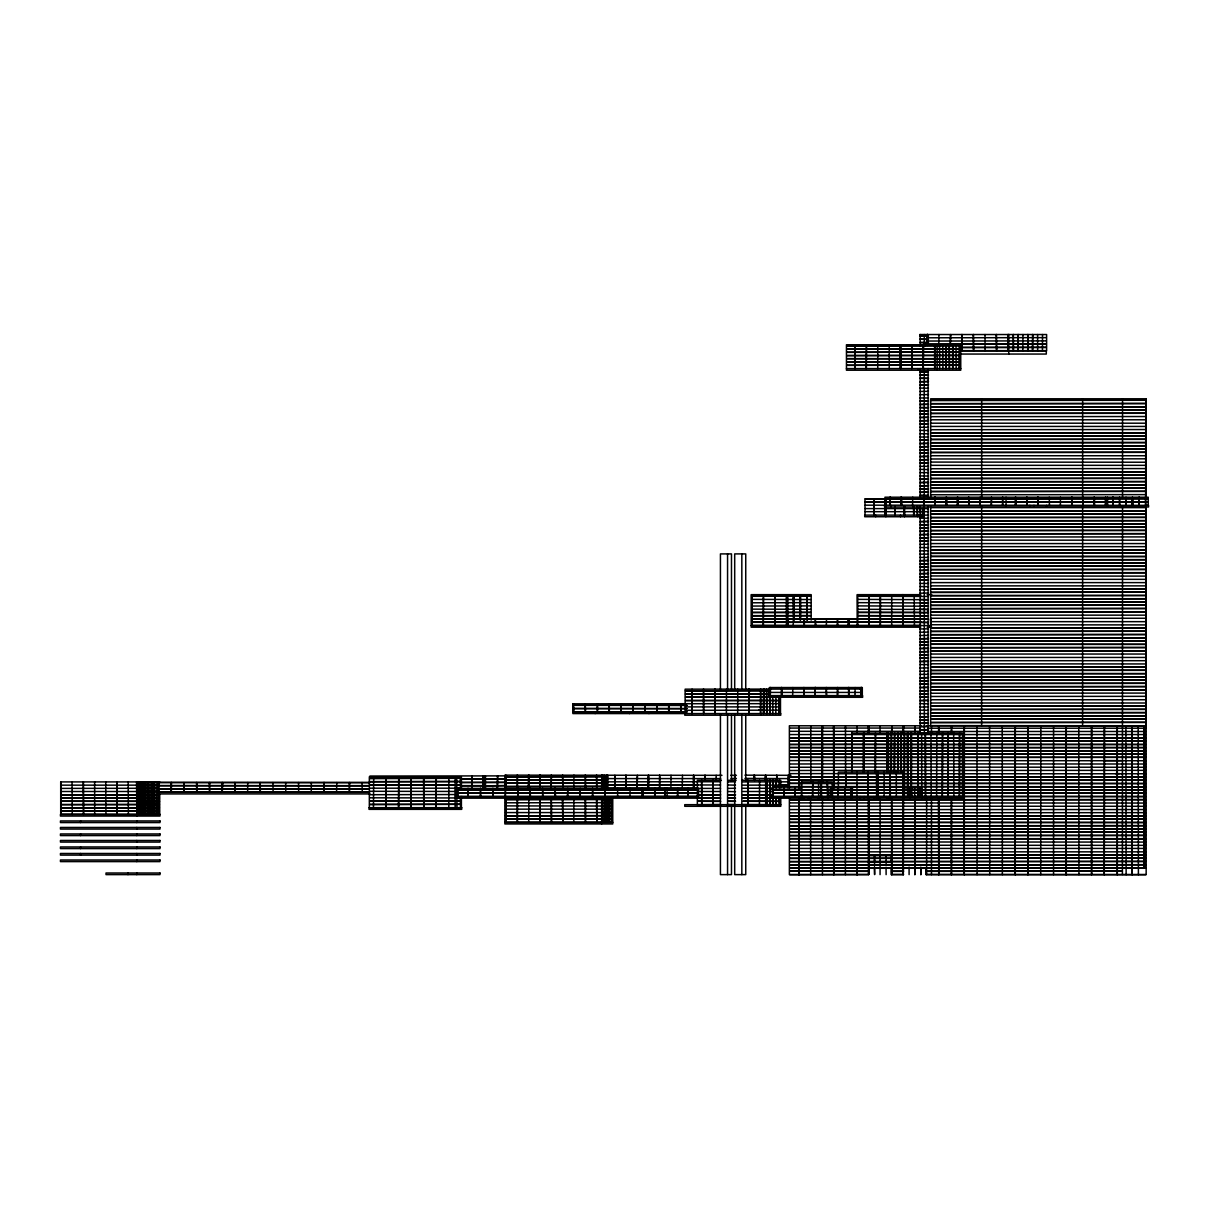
<?xml version="1.0" encoding="UTF-8"?>
<svg xmlns="http://www.w3.org/2000/svg" width="1209" height="1209" viewBox="0 0 1209 1209"><rect width="100%" height="100%" fill="white"/><g stroke="black" fill="none" stroke-linecap="round" stroke-linejoin="round"><path stroke-width="1.5" d="M60.888 781.906L60.828 814.443L60.979 781.739M72.072 781.906L72.238 814.428M83.27 781.906L83.602 814.428M105.727 781.906L105.954 814.443M128.184 781.906L128.381 814.443M136.768 816.06L136.813 781.906M138.657 814.428L138.34 781.906M140.063 814.428L140.063 781.906M143.312 814.428L143.418 781.906M145.02 814.443L145.276 781.906L144.974 814.428M146.863 814.428L146.833 781.906M148.571 814.428L148.284 781.906L148.586 814.443M149.992 781.906L150.218 814.428M151.881 814.443L151.896 781.906M153.241 781.906L153.483 814.443L153.483 781.906M154.888 781.906L155.084 814.443M156.656 814.443L156.853 781.906M158.485 814.443L158.545 782.389L369.319 782.555M171.361 792.318L171.436 782.555M196.689 792.318L196.553 782.54M209.353 782.555L209.61 792.318M222.305 792.318L222.592 782.54L222.033 792.318M234.727 782.555L234.999 792.318L234.924 782.555M247.649 792.318L247.709 782.555M272.932 782.555L273.113 792.318M285.792 792.318L285.656 782.555M298.532 782.555L298.668 792.318M311.348 782.555L311.227 792.318M336.555 792.318L336.797 782.555M349.461 792.318L349.597 782.555M361.99 782.555L362.292 792.303M373.46 807.718L373.687 776.813M385.913 807.718L386.139 776.813L386.23 807.718M398.683 807.718L398.743 776.813L398.456 807.718M423.815 776.813L423.815 807.718M423.754 807.718L423.558 776.813M436.026 807.718L436.328 776.813M436.162 807.718L436.222 776.813M448.796 807.718L448.871 776.813M456.7 776.813L456.957 807.718M460.266 796.535L460.508 807.718M460.448 788.631L460.327 776.813M468.049 788.404L467.883 796.55L467.989 788.404M480.441 796.535L480.381 788.404M482.754 788.691L483.071 776.042L482.814 788.691M485.172 788.691L485.338 775.876M497.519 776.042L497.383 788.691L497.685 776.042M505.241 796.535L505.528 788.404M506.057 788.359L505.861 775.15L505.891 788.359M506.193 797.789L506.193 822.332M517.497 822.332L517.512 797.789M517.497 775.15L517.512 788.359M517.709 796.535L517.996 788.404L517.89 796.55M528.711 822.332L528.817 797.789M528.711 788.359L528.771 775.15M530.403 796.535L530.147 788.404M540.045 822.332L540.045 797.789M540.045 775.15L540.045 788.359M551.364 797.789L551.47 822.332L551.244 797.789M551.47 775.15L551.198 788.359L551.304 775.15M573.822 822.332L573.852 797.789M573.822 788.359L573.958 775.15M585.473 797.789L585.473 822.332L585.277 797.789M585.473 775.15L585.473 788.359L585.232 775.15M596.505 797.789L596.793 822.332L596.732 797.789M596.475 775.15L596.732 788.359L596.672 775.15M602.46 797.789L602.762 822.332L602.717 797.789M602.656 788.359L602.717 775.15L602.792 788.359M604.802 797.789L605.044 822.332L604.742 797.789M604.878 788.359L604.742 775.15L605.059 788.359M607.039 822.332L607.024 797.789M607.024 788.359L607.326 775.15M607.205 775.15L607.205 788.359L607.024 775.15M609.593 797.804L609.366 822.332L609.291 797.804M611.573 797.789L611.648 822.332L611.709 797.789M614.852 789.522L614.852 775.317L614.656 789.522M621.29 703.819L620.988 711.95L620.973 703.819M625.794 789.522L625.824 775.332M626.096 789.522L626.096 775.332M637.098 789.522L637.4 775.317L637.067 789.522M642.266 788.404L642.568 796.55L642.599 788.404M648.477 789.522L648.674 775.317M667.111 796.55L667.111 788.404M670.904 789.522L671.025 775.317M680.637 703.819L680.863 711.95L680.833 703.819M692.016 713.582L692.062 689.175L692.137 713.582M693.754 789.522L693.77 775.317M701.734 804.68L701.734 780.273M703.668 689.175L703.623 713.582L703.366 689.175M704.726 780.651L705.028 775.317L704.711 780.651M713.174 804.68L713.053 780.273L713.31 804.68M714.851 689.175L715.108 713.582L714.912 689.175M716.045 780.651L716.181 775.332M726.397 713.582L726.458 689.175M734.8 775.332L734.891 780.651L734.558 775.317M737.762 689.175L737.656 713.582M749.051 689.175L749.051 713.582L749.353 689.175M751.696 594.662L751.968 625.582L751.983 594.662M751.922 625.567L751.922 594.662M754.612 780.651L754.068 775.165M759.433 804.68L759.6 780.273M760.778 689.175L760.567 713.582L760.491 689.175M763.408 625.582L763.453 594.662L763.211 625.582M763.801 689.175L763.604 713.582L763.861 689.175M765.66 780.651L765.493 775.317L765.765 780.651M766.672 713.582L766.597 689.175L766.854 713.567M766.929 804.68L766.808 780.273M769.665 697.472L769.952 713.582L769.982 697.472M769.861 780.273L769.861 804.68L770.027 780.273M770.541 687.543L770.239 695.674M772.717 696.686L772.853 713.567M773.065 804.68L772.944 780.273L772.959 804.68L773.05 786.621L962.137 786.621L772.778 786.787L773.231 804.68M775.045 625.582L774.818 594.662L774.969 625.582M775.8 713.567L775.906 696.686M776.163 787.784L776.344 780.273M776.359 797.169L776.118 804.68L776.238 797.169M776.964 775.317L776.964 780.651L776.646 775.332M779.095 696.686L778.868 713.582L778.944 696.686M779.14 797.169L779.457 804.68L779.17 797.169M779.261 787.784L779.442 780.273L779.397 787.784M781.679 695.674L781.77 687.558M786.288 594.662L786.47 625.582M787.815 787.739L788.072 775.332M792.636 695.674L792.817 687.543M793.24 625.582L793.421 619.068M793.512 620.126L793.572 594.662M793.829 620.126L793.829 594.662L793.709 620.126L793.059 594.662M795.205 796.535L795.205 786.772M798.968 797.381L799.013 874.621L799.3 797.381M798.968 787.951L798.968 725.778M799.3 787.951L799.164 725.778M801.552 781.906L801.582 796.535M804.136 695.674L803.864 687.543L803.864 695.674M807.007 620.126L807.31 594.662M810.68 874.621L810.544 797.381M810.74 725.778L810.876 782.299M812.826 781.906L812.569 796.55L812.72 781.906M822.316 782.299L822.316 725.778L822.12 782.299M834.014 874.621L833.696 797.381M833.696 787.951L833.545 725.778M834.029 797.381L833.696 874.621M833.832 787.951L833.893 725.778M837.565 695.674L837.686 687.543M837.489 625.582L837.429 619.068M838.094 798.167L838.275 786.621M845.408 874.621L845.272 797.381M845.469 725.778L845.605 772.883M845.983 787.135L845.726 772.143L845.741 787.135M848.884 687.543L848.899 695.689M848.416 625.567L848.401 619.068L848.733 625.582M851.468 796.535L851.71 786.772L851.438 798.167M851.635 786.772L851.514 796.535L851.604 786.621M854.733 368.579L854.778 345.804M857.181 874.621L857.181 797.381M857.015 772.143L856.954 796.535M857.181 733.319L857.045 725.778M857.649 594.662L857.831 625.567M861.367 695.674L861.367 687.543M863.815 733.092L863.815 772.279L863.755 733.092M866.143 368.579L866.445 345.804L866.385 368.579M868.621 797.381L868.682 874.621L868.757 797.381M868.621 733.319L868.455 725.778L868.425 733.319M869.12 625.582L868.954 594.662L868.848 625.582M874.001 515.11L874.228 498.833L874.183 515.11M874.349 867.095L874.621 874.621L874.666 867.095M874.349 855.791L874.545 863.317L874.666 855.791M875.165 772.279L875.497 733.092M875.497 772.279L875.467 733.092M877.734 368.579L877.794 345.804M880.439 594.662L880.439 625.582M884.081 796.535L884.187 772.143M885.502 515.11L885.502 498.833M886.121 874.621L886.061 867.185M886.121 863.468L886.061 856.032M887.089 733.092L887.089 772.279L886.862 733.092M889.204 345.804L889.25 368.579M890.172 796.535L890.187 772.143M891.124 772.279L891.653 733.092M891.381 772.279L891.124 733.092M891.622 874.621L891.577 797.381M891.577 733.319L891.879 725.778L891.774 733.319M894.343 772.279L894.645 733.092M894.751 515.11L894.811 506.072M896.353 796.535L896.322 772.143M897.698 772.279L897.97 733.092M902.745 796.535L902.881 772.143M903.047 625.567L902.881 594.662L902.866 625.567M903.471 867.896L903.153 874.621L903.153 797.381M903.153 733.319L903.153 725.778M903.289 797.381L903.289 874.621L903.486 797.381M904.528 733.092L904.468 796.535M904.408 506.072L904.528 516.742M907.385 733.092L907.627 796.535L907.823 733.092M909.092 874.621L909.077 867.095M910.785 733.092L911.027 796.535L910.906 733.092M910.921 786.787L911.631 796.535L832.427 796.383M911.858 345.804L911.798 368.579L912.085 345.804M913.551 506.072L913.838 515.11M914.2 594.662L914.442 625.582M914.76 874.621L914.865 797.381M914.729 733.319L914.986 725.778L914.926 733.319M914.926 874.621L915.062 797.381M917.797 733.092L917.858 787.21L917.933 733.092M923.449 345.804L923.192 368.579L923.495 345.804M923.691 505.347L923.782 497.216L924.039 505.347M925.172 342.661L925.172 345.925M925.55 796.535L925.489 733.092M927.59 334.53L927.303 345.381L927.439 334.379M930.975 733.092L931.217 796.535M934.814 368.579L934.905 345.804M936.824 733.092L936.582 796.535M938.668 797.381L938.743 874.621L938.547 797.381M938.547 733.319L938.819 725.778L938.864 733.319M938.773 345.381L938.94 334.53M938.864 874.621L938.864 797.381M942.491 733.092L942.31 796.535L942.567 733.092M942.914 368.579L942.793 345.804M946.027 368.579L946.284 345.804L946.148 368.579M948.204 796.535L948.158 733.092L947.977 796.535M949.579 368.579L949.277 345.804L949.261 368.579M950.274 345.381L950.591 334.53L950.289 345.381M951.604 874.621L951.619 797.381M951.619 733.319L951.589 725.778L951.287 733.319M952.798 368.579L952.858 345.804M953.659 733.092L953.886 796.535M959.221 368.579L959.447 345.804L959.402 368.579M959.266 796.535L959.538 733.092L959.568 796.535M961.79 350.806L962.062 334.53L962.016 350.806M977.099 874.621L976.978 725.778M980.272 505.347L980.136 497.201L979.94 505.347M996.246 334.53L996.579 350.806L996.443 334.53M1002.367 874.621L1002.261 725.778M1007.822 350.806L1007.777 334.53L1007.943 350.806M1015.016 725.778L1015.288 874.621M1015.212 725.778L1015.243 874.621L1015.333 725.778M1015.711 497.216L1015.605 505.347L1015.409 497.216M1017.963 334.53L1018.023 350.806L1018.28 334.53M1027.982 350.806L1027.982 334.53L1027.695 350.806M1032.562 334.53L1032.546 350.806L1032.803 334.53M1037.654 350.806L1037.594 334.53M1037.972 497.216L1038.214 505.347L1037.896 497.201M1040.828 725.778L1040.707 874.621M1042.46 350.806L1042.521 334.53M1053.553 874.621L1053.568 725.778M1060.399 505.347L1060.414 497.216M1066.036 874.621L1065.99 725.778L1066.323 874.621M1071.975 505.347L1071.975 497.216M1078.745 725.778L1078.942 874.621M1082.886 505.347L1082.901 497.216M1112.733 505.347L1112.869 497.216M1117.282 874.621L1117.282 725.778L1117.297 874.621M1122.541 505.906L1122.405 874.47M1126.138 874.621L1125.881 725.778M1126.138 505.347L1126.017 497.201L1125.881 505.347M1138.394 874.621L1138.198 725.778M1144.394 868.032L1144.47 725.778L1144.5 868.032M1145.815 725.778L1145.815 505.906M158.711 782.555L158.319 814.428M184.131 792.318L183.889 782.555L183.904 792.318M260.177 792.318L260.222 782.54L260.388 792.318M323.816 792.318L323.831 782.555M567.58 796.55L567.792 788.404L567.52 796.535M605.089 788.404L605.225 796.535M633.184 703.819L633.184 711.95M645.107 711.95L645.138 703.819M654.719 796.55L654.734 788.404M656.729 711.95L656.925 703.819M668.653 711.95L668.668 703.819M867.956 772.143L867.956 796.55L867.714 772.143M890.292 497.201L890.262 505.347L890.081 497.216M912.765 497.216L912.553 505.347M921.228 786.772L920.895 796.535L921.182 786.621M923.389 515.125L923.117 508.596L923.056 515.11M934.95 505.347L934.98 497.216M1002.442 505.347L1002.563 497.216M1026.97 497.216L1026.773 505.347L1026.743 497.216M1094.477 505.362L1094.447 497.216M1105.389 505.347L1105.51 497.216M585.232 711.95L585.262 703.804L585.549 711.95M609.049 711.95L609.381 703.819M630.146 788.404L629.934 796.535M677.735 796.535L677.72 788.404M772.914 796.535L772.883 786.787M838.23 796.535L838.396 786.787M855.126 687.543L854.99 695.674M918.039 786.787L918.054 796.55M924.93 345.925L925.112 342.676L925.097 345.925M1132.349 505.362L1132.38 497.216L1132.682 505.347M1139.226 497.216L1138.908 505.347L1139.105 497.216M542.629 796.535L542.599 788.404M686.924 711.784L573.459 711.95L573.308 703.804L573.625 711.95M617.618 796.55L617.648 788.404M654.976 796.55L654.855 788.404M861.11 695.674L861.11 687.543M911.571 733.092L911.435 796.55L911.284 786.621M914.729 796.535L914.593 786.772M917.374 506.072L917.54 515.11M920.472 508.596L920.427 515.125L920.336 508.596M991.214 505.347L991.516 497.216M1049.457 505.347L1049.231 497.216M1119.61 505.347L1119.61 497.216M1145.437 497.216L1145.633 505.347L1145.769 398.789M196.855 792.303L196.84 782.555M480.623 796.535L480.577 788.404M592.501 788.404L592.455 796.535M605.135 796.535L605.195 788.404M844.834 796.55L844.804 786.772L845.091 796.535M848.824 687.543L848.914 697.306M1112.975 505.347L1113.036 497.201M555.384 788.404L555.082 796.55L555.052 788.404M580.048 796.535L580.244 788.404L580.305 796.535M597.458 703.819L597.458 711.95M609.245 703.819L609.351 711.95M677.448 796.55L677.524 788.404M837.429 695.689L837.505 687.543M946.526 497.216L946.526 505.347M991.456 505.347L991.456 497.201M1002.76 505.347L1002.745 497.201M1119.534 505.347L1119.474 497.216M826.367 625.582L826.503 619.068M493.076 788.404L493.045 796.55L492.758 788.404M923.404 508.596L923.253 514.943M804.197 625.582L804.197 619.068M985.018 334.53L985.063 350.806M852.043 733.092L851.725 772.279L851.846 733.092L852.043 772.279L851.861 733.092L962.47 733.092L962.47 796.535M158.439 792.152L158.379 782.555L369.939 782.555M145.201 814.443L145.201 781.906M1028.013 874.621L1028.088 725.778L1027.862 874.621M1132.213 874.621L1131.972 725.778L1132.153 874.621M939.68 368.579L939.559 345.804M964.026 725.778L964.283 874.621L964.359 725.778M1091.485 725.778L1091.561 874.621M141.665 814.443L141.649 781.906M891.713 594.662L891.683 625.582M868.878 625.582L868.954 594.662M644.835 711.95L644.896 703.819M981.617 725.778L981.663 505.906M1082.584 725.778L1082.629 505.906M485.368 776.042L485.489 788.691M747.736 780.273L747.736 804.68M973.457 334.53L973.562 350.806L973.275 334.53M923.767 497.216L923.963 505.347L923.903 497.216M751.832 622.318L788.298 622.318M907.747 796.535L907.687 733.092L907.793 796.535M822.452 874.621L822.452 797.381M920.91 874.621L920.79 867.095L920.79 874.621M926.608 874.621L926.638 797.381M803.925 687.543L804.061 695.674M956.047 345.804L956.153 368.579M934.633 368.579L934.617 345.804M800.252 594.662L800.267 620.126M900.705 733.092L901.249 772.279L900.932 733.092M602.49 775.15L602.49 788.359L602.762 775.15L601.765 775.15L601.644 788.359M754.356 775.332L754.476 780.651L754.552 775.332M94.634 781.906L94.695 814.443M136.813 814.443L136.572 781.906M880.061 874.621L880.137 797.381M1104.285 874.621L1104.421 725.778L1104.24 874.621M923.328 368.579L923.223 345.804M952.616 368.579L952.692 345.804M902.519 594.662L903.183 594.662M1066.293 725.778L1066.187 874.621M877.734 772.143L877.976 796.55L877.915 772.143M83.406 781.906L83.466 814.443M801.627 796.535L801.431 781.906L832.276 781.906L832.276 796.535M989.718 874.621L989.566 725.778M1022.95 334.53L1022.814 350.806M1094.145 505.347L1094.16 497.216M749.248 713.582L749.112 689.175M888.434 733.092L888.464 772.279M917.843 786.787L917.979 796.535M821.274 796.535L821.228 781.906M867.79 772.143L868.032 796.535M471.737 776.042L471.737 788.691M880.243 625.582L880.318 594.662M760.627 710.151L758.678 710.151M904.302 733.092L904.241 796.535M539.909 775.15L539.864 788.359M485.051 785.638L461.279 785.638M505.422 796.535L505.392 788.404M860.158 689.175L861.564 689.175M852.013 744.487L1145.845 744.487L962.394 744.321M1120.924 760.582L1105.026 760.582M1121.045 773.609L1122.405 773.76M962.137 777.024L838.714 776.858L1145.845 777.024L962.5 776.858M962.394 786.787L1145.845 786.787L962.5 786.621M157.82 794.918L159.437 794.751L60.979 794.751M919.807 334.53L1046.616 334.53L1046.616 350.806L960.173 350.806M928.436 335.996L919.853 335.996L928.436 336.162M928.436 339.245L919.853 339.245L928.436 339.412M928.436 342.51L919.853 342.51L928.436 342.676M960.702 347.391L1046.299 347.391L960.702 347.542M960.702 350.64L1046.299 350.64L1046.299 354.056L960.551 354.056M846.451 368.579L960.747 368.579M931.021 426.445L1145.845 426.445M919.853 437.023L928.436 437.023M931.021 455.733L1145.845 455.733M919.853 466.311L928.436 466.311M916.664 514.883L923.812 514.883M931.021 543.582L1145.845 543.582M919.853 554.145L928.436 554.145M919.853 583.433L928.436 583.433M931.021 585.866L1145.845 585.866M920.714 594.662L857.151 594.662L857.151 627.199M927.152 594.662L931.761 594.662M751.832 596.128L810.514 596.128L751.832 596.294M921.137 596.128L857.68 596.294L928.436 596.445M751.832 599.377L810.514 599.543M751.832 602.792L810.514 602.641M751.832 606.057L810.514 605.89M751.832 609.14L810.514 609.306M857.68 609.306L928.436 609.457L919.853 609.306M751.832 612.404L810.514 612.404L751.832 612.555M921.137 612.404L857.68 612.404L928.436 612.555L919.853 612.721M931.021 615.154L1145.845 615.154M751.832 615.653L810.514 615.653L751.832 615.819M921.137 615.653L857.68 615.653L928.436 615.97L919.853 615.804M751.832 618.902L810.514 619.068M921.137 618.902L857.68 619.068M751.832 619.068L928.436 619.22L919.853 619.053M931.021 621.668L1145.845 621.668M751.832 622.151L789.024 622.151M921.137 622.151L857.68 622.151L928.436 622.469L919.853 622.318M931.021 624.751L1145.845 624.917M751.832 625.416L788.328 625.416M921.137 625.416L857.529 625.582M751.167 625.582L930.885 625.582L930.477 618.902M920.714 627.199L751.167 627.199L751.167 594.662L811.179 594.662L811.179 620.126M927.152 627.199L931.761 627.199M769.604 692.425L861.972 692.425M931.021 703.003L1145.845 703.003M686.924 705.285L573.459 705.285L686.924 705.436M686.924 708.534L573.459 708.534L686.924 708.701M687.014 711.95L573.293 711.95L573.308 703.804L573.459 711.95M919.853 713.582L928.436 713.582M921.334 725.778L789.371 725.778L789.371 787.951M926.986 725.778L1146.162 725.778M920.351 728.06L789.704 728.06M927.817 728.211L1145.845 728.211M920.351 731.309L789.704 731.309M927.817 731.475L1145.845 731.475M851.287 734.558L789.704 734.558M852.013 734.558L1145.845 734.558M851.287 737.807L789.704 737.974L851.287 737.974M852.013 737.807L1145.845 737.807L852.013 737.974M851.287 741.072L789.704 741.072L851.287 741.238M852.013 741.072L962.137 741.238M962.681 741.072L1145.845 741.238L852.013 741.238M851.287 744.321L789.704 744.487L851.287 744.487M852.013 744.321L962.137 744.487M851.287 747.57L789.704 747.57L851.287 747.736M852.013 747.57L1145.845 747.57L852.013 747.736M851.287 754.084L789.704 754.084L851.287 754.25M852.013 754.084L1145.845 754.084L852.013 754.25M851.287 757.333L789.704 757.333L851.287 757.499M852.013 757.333L1145.845 757.333L852.013 757.499M851.287 760.582L789.704 760.582M852.013 760.582L1145.845 760.748M789.704 764.012L851.287 763.846M852.013 763.846L1145.845 764.012M851.287 767.262L789.704 767.262M852.013 767.095L1145.845 767.262M851.287 770.345L789.704 770.511M852.013 770.511L1145.845 770.345M1115.408 773.609L1119.67 773.609M838.23 773.609L789.704 773.609M962.47 773.76L1145.845 773.76M721.969 775.317L504.863 775.15L504.863 788.691M730.704 775.317L736.417 775.317M744.925 775.165L790.973 775.317M369.894 776.042L506.858 775.876M838.23 776.858L789.704 776.858L838.23 777.024M608.444 778.581L720.64 778.581M731.037 778.581L736.372 778.415M744.925 778.415L789.054 778.581M460.463 779.14L484.477 779.14L461.279 779.291M903.335 780.273L838.714 780.107L962.137 780.273L904.528 780.107M962.606 780.107L1145.845 780.273L962.56 780.273M721.365 780.273L697.351 780.273L697.351 804.68M728.755 780.273L736.145 780.273M741.691 780.273L780.772 780.273L780.772 787.784M159.709 781.906L60.707 781.906L60.707 814.443M720.534 781.739L608.671 781.83M727.999 781.906L735.48 781.739M742.961 781.906L789.054 781.83M460.553 782.389L505.181 782.389L461.309 782.555M159.528 782.812L157.865 782.812L158.001 793.935L370.075 793.935M838.23 783.372L789.704 783.372L838.23 783.523M962.515 783.372L1145.845 783.523L838.714 783.372L962.137 783.523M608.444 784.928L698.197 784.928M779.865 784.928L789.054 784.928M60.979 785.155L157.623 785.155M720.534 784.989L608.671 784.928M727.999 784.989L735.48 785.155M742.961 785.155L789.054 785.079M369.319 785.638L158.545 785.638L369.319 785.805M461.309 785.805L485.051 785.805M776.405 787.135L772.506 787.135L772.506 796.535M830.568 787.135L873.926 787.135M877.643 787.135L901.778 787.135M910.135 798.167L910.09 787.135L920.381 787.135L920.381 796.535M369.637 788.192L461.097 788.192M608.444 788.177L698.197 788.177M60.979 788.404L157.623 788.238M720.534 788.404L457.486 788.404L457.47 798.167M727.999 788.404L735.48 788.238M742.961 788.238L772.022 788.238M457.47 788.631L461.415 788.631M369.319 788.903L158.545 788.903L369.319 789.054M455.43 789.22L698.59 789.22M770.601 789.22L801.733 789.22M853.055 789.22L828.86 789.22L828.86 796.535M903.365 789.22L922.014 789.22L922.014 796.535M698.606 789.87L457.788 789.87L698.606 790.036M801.34 789.87L773.05 789.87L801.34 790.036M801.718 789.87L831.943 789.87L801.718 790.036M832.427 789.87L911.284 789.87L832.427 790.036M911.526 789.87L921.182 789.87M921.53 789.87L1145.845 789.87L962.545 790.036M911.526 790.036L921.182 790.036M921.53 790.036L962.137 789.87M60.979 791.502L157.623 791.502M158.016 791.502L159.437 791.502M720.534 791.502L698.107 791.502M727.999 791.502L735.48 791.668M742.961 791.502L772.022 791.502M157.865 792.152L369.319 792.152M158.001 792.318L369.561 792.318M720.534 794.751L698.107 794.751L720.534 794.918M727.999 794.751L735.48 794.751M742.961 794.751L772.022 794.751L742.961 794.918M60.979 794.918L159.437 794.918M727.999 794.918L735.48 794.918M698.606 796.383L457.788 796.535M801.34 796.383L773.14 796.55M801.718 796.383L831.943 796.535M911.526 796.383L921.182 796.383M921.53 796.383L1145.845 796.535L769.665 796.535M455.43 796.535L698.696 796.535M60.979 798L159.437 798L60.979 798.167M720.534 798L698.107 798.167M727.999 798L735.48 798M742.961 798L780.198 798.167M720.534 798.167L457.183 798.167L457.183 796.535M727.999 798.167L735.48 798.167M742.961 798.167L963.044 798.167L963.044 796.535M60.979 804.514L159.437 804.514L60.979 804.68M720.534 804.514L698.107 804.68M727.999 804.514L735.48 804.514M742.961 804.514L780.198 804.68M780.772 804.68L684.762 804.68L684.762 806.297L780.772 806.297L780.772 797.169M60.979 807.763L159.437 807.763L60.979 807.929M789.704 809.562L1145.845 809.562M60.979 811.012L159.437 811.012L60.979 811.179M505.558 812.569L612.192 812.569M60.979 814.277L159.437 814.443M504.863 822.332L612.751 822.332M789.704 851.846L1145.845 851.846M868.742 855.624L891.214 855.624L891.214 862.349L868.742 862.349M868.742 871.205L789.704 871.205L868.742 871.372M891.607 871.205L903.471 871.205M926.321 871.205L1122.405 871.205L926.321 871.372M891.607 871.372L903.471 871.372M868.742 874.47L789.704 874.621M891.607 874.47L903.471 874.47M926.321 874.47L1145.845 874.621M903.471 874.621L891.214 874.621L891.214 867.896M885.426 515.11L885.366 498.682M885.2 515.11L885.305 498.833M858.692 625.491L788.464 625.567M668.849 711.95L668.955 703.819M682.481 775.317L682.193 789.522M1091.606 874.621L1091.682 725.778M763.529 689.175L763.529 713.582M151.639 781.906L151.669 814.428M807.113 594.662L807.219 620.126M890.232 772.143L890.353 796.535M517.21 775.15L517.195 788.359M1027.756 334.53L1027.877 350.806M747.933 780.273L747.933 804.68M961.85 334.53L961.956 350.806M779.745 710.151L685.518 710.318M769.906 713.582L769.785 697.472M938.607 725.778L938.728 733.319M880.076 725.778L880.001 733.319M765.599 775.317L765.463 780.651M701.552 780.273L701.673 804.68M1071.779 505.347L1071.839 497.216M705.013 775.332L704.968 780.651M766.869 780.273L766.733 804.68M517.195 822.332L517.256 797.789M891.864 874.621L891.774 797.381M209.61 782.555L209.535 792.303M656.759 703.819L656.789 711.95M848.567 687.543L848.612 695.689M779.896 706.902L685.518 706.902M776.042 780.273L776.102 787.784M592.773 788.404L592.682 796.55M917.193 508.596L917.344 515.11M923.192 515.11L923.253 508.445M1015.53 497.201L1015.605 505.347M542.675 788.404L542.735 796.535M911.435 796.55L911.374 786.787L911.299 796.535M770.254 687.543L770.299 695.689M632.912 703.819L632.957 711.95L633.017 703.819M1094.341 497.216L1094.311 505.347M604.908 788.404L604.953 796.55M222.139 782.555L222.184 792.318M693.603 789.522L693.573 775.332L693.452 789.522M946.194 497.216L946.194 505.347M904.302 506.072L904.408 515.11L904.105 506.072M471.812 776.042L471.812 788.691M1148.218 505.347L1148.218 497.216L884.958 497.216L884.958 505.347M1146.162 498.395L1146.162 398.789L930.658 398.789L930.658 498.395M1146.162 505.906L1146.162 874.621L925.943 874.621L925.943 867.896M1145.845 416.531L931.021 416.682M1145.845 419.78L931.021 419.78M1145.845 423.195L931.021 423.195M1145.845 429.543L931.021 429.709M1145.845 458.816L931.021 458.982M1145.845 462.231L931.021 462.08M1145.845 465.329L931.021 465.329M1145.845 468.578L931.021 468.744M1145.845 494.617L931.021 494.768M1145.845 507.629L931.021 507.629M1145.845 536.902L931.021 537.068M1145.845 540.166L931.021 540.166M1145.845 546.664L931.021 546.664M1145.845 576.119L931.021 575.952M1145.845 579.368L931.021 579.202M1145.845 582.617L931.021 582.617M1145.845 618.252L931.021 618.252M1145.845 654.039L931.021 654.039M1145.845 657.454L931.021 657.454M1145.845 660.703L931.021 660.703M1145.845 663.953L931.021 663.801M1145.845 693.074L931.021 693.241M1145.845 696.339L931.021 696.49M1145.845 699.754L931.021 699.754M1145.845 725.778L931.504 725.612L931.474 733.319M1145.845 803.048L789.704 802.882M1145.845 806.297L789.704 806.146M1145.845 812.644L789.704 812.811M1145.845 842.084L789.704 841.932M1145.845 845.348L789.704 845.182M1145.845 848.431L789.704 848.431M1122.541 398.789L1122.541 498.395M1107.565 497.216L1107.656 506.979M1082.629 398.789L1082.629 498.395M1046.616 505.347L1046.616 506.979M1046.299 337.628L927.439 337.795M1046.299 340.878L927.439 341.044M1033.982 505.347L1033.982 506.979M1029.902 505.347L1029.902 506.979M1008.744 334.379L1008.744 354.056M1006.054 497.216L1006.054 505.347M1005.722 505.347L1005.722 506.979M981.663 398.789L981.663 498.395M962.137 773.76L838.714 773.76M951.287 797.381L951.287 874.621M937.141 344.761L937.141 370.211M931.474 797.381L931.474 874.621M931.096 619.068L931.096 625.582M930.658 505.906L930.658 725.778M928.436 388.225L919.853 388.059M928.436 391.308L919.853 391.474M928.436 394.557L919.853 394.723M928.436 397.973L919.853 397.973M928.436 427.261L919.853 427.261M928.436 430.51L919.853 430.359M928.436 433.774L919.853 433.774M928.436 469.56L919.853 469.394M928.436 472.643L919.853 472.643M928.436 476.059L919.853 475.908M928.436 508.596L865.281 508.596M928.436 511.694L865.281 511.694M928.436 515.11L864.707 515.11L864.707 516.742L923.903 516.742L923.812 508.596M928.436 518.193L919.853 518.193M928.436 544.231L919.853 544.382M928.436 547.647L919.853 547.481M928.436 550.73L919.853 550.896M928.436 557.409L919.853 557.409M928.436 586.682L919.853 586.516M928.436 589.947L919.853 589.947M928.436 593.03L919.853 593.196M928.436 628.816L919.853 628.982M928.436 632.08L919.853 632.231M928.436 635.329L919.853 635.496M928.436 664.602L919.853 664.602M928.436 667.867L919.853 668.018M928.436 671.282L919.853 671.282M928.436 674.365L919.853 674.365M928.436 703.819L919.853 703.653M928.436 706.902L919.853 707.069M928.436 710.318L919.853 710.151M928.436 733.092L919.853 733.092M928.104 368.533L928.104 496.975M928.104 506.42L928.104 733.092M927.122 334.53L927.122 345.381M925.474 798.167L925.233 733.092M924.356 342.51L924.356 345.925L924.25 334.53M924.356 732.941L924.25 506.42M924.25 368.533L924.25 496.975M921.636 733.092L921.742 798.167M921.454 786.787L921.454 796.535M920.17 334.53L920.17 345.865M920.17 368.533L920.17 496.975M920.17 506.42L920.17 510.198M920.17 515.865L920.17 733.092M920.17 787.135L920.17 796.535M919.822 515.11L919.822 516.742M919.853 599.543L928.436 599.694L857.68 599.377M919.853 602.792L928.436 602.959L857.68 602.641M919.853 606.041L928.436 606.208L857.68 605.89M917.797 368.579L917.797 370.211M917.797 515.11L917.797 516.742M910.211 787.135L910.211 796.535M904 796.535L904 798.167M903.667 796.535L903.667 772.143L838.396 772.143L838.396 787.15M900.493 515.11L900.493 516.742M894.539 733.092L894.418 772.279M890.852 505.347L890.852 506.979M888.615 796.535L888.615 798.167M886.726 796.535L886.726 798.167M885.804 498.833L885.849 516.742M884.55 505.347L884.55 506.979L1148.55 506.979L1148.55 505.347L865.281 505.181M878.837 796.535L878.837 798.167M876.495 772.143L876.585 798.167M875.694 515.11L875.694 516.742M873.88 796.535L873.88 798.167M868.757 725.778L868.757 733.319M868.425 797.381L868.561 874.621L789.371 874.621L789.371 797.381M865.281 498.833L1147.885 498.682L864.994 498.833L864.994 515.11M864.163 796.535L864.163 798.167M862.304 695.674L862.304 687.543L769.317 687.543L769.317 695.674M861.972 689.009L685.14 689.175L685.14 713.582M861.972 695.674L769.604 695.674M860.083 796.535L860.083 798.167M854.975 345.804L854.975 368.579M852.269 796.535L852.269 798.167M851.937 786.787L851.937 796.535M851.091 796.383L850.97 787.135M850.728 787.135L850.728 796.535M837.55 619.068L837.55 625.582M832.608 796.535L832.608 798.167M832.427 786.621L832.427 796.535M831.308 787.135L831.308 796.535M831.067 787.135L830.946 796.535M828.256 796.535L828.256 798.167M822.452 725.778L822.452 782.299M818.569 781.906L818.659 798.167M818.478 796.383L818.433 798.167M809.773 796.535L809.773 798.167M808.519 796.535L808.519 798.167M803.486 796.535L803.486 798.167M801.129 796.535L801.129 798.167M789.054 775.165L789.22 787.754M788.132 619.068L788.132 625.582M787.8 594.662L787.92 625.582M780.485 696.686L780.485 713.582M780.198 697.306L685.518 697.14L862.637 697.306L862.637 695.674L769.045 695.674L769.045 697.306M780.198 703.653L573.157 703.819L573.157 711.95M768.848 689.629L768.848 695.674M765.69 775.165L765.705 804.68M760.96 713.582L760.96 715.199M760.96 804.68L760.96 806.297M745.741 689.085L745.741 553.903L734.694 553.903L734.694 689.734M745.741 715.365L745.741 781.09M745.741 805.935L745.741 874.621L734.694 874.621L734.694 714.262M741.827 553.903L741.827 689.734M741.827 714.262L741.827 874.621M731.475 689.085L731.475 553.903L720.428 553.903L720.428 689.734M731.475 715.365L731.475 781.09M731.475 805.935L731.475 874.621L720.428 874.621L720.428 714.262M727.561 553.903L727.561 689.734M727.561 714.262L727.561 874.621M684.762 713.582L684.762 715.199L780.772 715.199L780.772 713.582L572.87 713.582L572.87 711.95M669.227 796.535L669.212 798.167M668.501 796.535L668.501 798.167M665.01 789.22L665.01 796.535M664.814 788.404L664.693 798.167M664.466 796.535L664.466 798.167M648.946 711.95L648.946 713.582M629.466 711.95L629.466 713.582M612.751 797.789L612.751 823.949L504.863 823.949L504.863 797.94M612.192 802.64L505.558 802.806M612.192 806.055L505.558 805.889M612.192 809.153L505.558 809.153M612.192 822.332L505.558 822.332M607.9 775.317L607.9 789.522M601.644 797.789L601.644 823.949M597.382 703.819L597.382 711.95M595.16 711.95L595.16 713.582M539.909 797.789L539.879 822.332M505.997 797.789L505.891 822.332M485.262 782.812L485.262 788.419M484.658 788.691L484.477 775.876M461.989 796.535L461.989 798.167M461.702 796.535L461.702 798.167M461.4 789.537L461.4 776.813L369.334 776.813L369.334 807.718M461.4 796.807L461.4 807.718M461.097 797.955L369.637 797.804M461.097 807.718L369.637 807.718M457.939 788.631L457.939 796.535M457.229 791.457L369.637 791.291M457.229 794.54L369.637 794.706M455.309 807.718L455.309 809.35M455.143 776.813L455.143 807.718M375.425 807.718L375.425 809.35M349.341 782.555L349.341 792.318M159.709 794.555L159.709 814.443M140.184 781.906L140.184 814.443M136.768 820.941L136.768 822.573M136.768 827.455L136.768 829.072M136.768 833.953L136.768 835.585M136.768 840.467L136.768 842.084M136.768 846.965L136.768 848.597M136.768 853.478L136.768 855.111M136.768 859.992L136.768 861.609M136.768 873.004L136.768 874.621M127.988 873.004L127.988 874.621M80.595 820.941L80.595 822.573M80.595 833.953L80.595 835.585M80.595 846.965L80.595 848.597M80.595 853.478L80.595 855.111M117.092 781.906L116.986 814.443L117.152 781.906M141.846 781.906L141.906 814.443L141.952 781.906M171.225 782.555L171.164 792.318L171.164 782.555M410.969 776.813L411.226 807.718L411.09 776.813M555.188 788.404L555.399 796.55L555.143 788.404M562.563 797.789L562.82 822.332L562.502 797.789M562.578 775.15L562.82 788.359L562.623 775.15M607.205 797.789L607.205 822.332L607.084 797.789M609.321 797.804L609.321 822.332L609.487 797.804M648.341 775.317L648.341 789.522L648.417 775.332M659.615 775.332L659.6 789.522L659.691 775.332M783.961 786.787L784.203 796.535L783.961 786.787M794.872 786.787L794.948 796.535L794.948 786.787M800.479 594.662L800.449 620.126L800.373 594.662M815.304 687.543L815.017 695.689L815.289 687.543M815.289 619.068L815.561 625.582L815.319 619.068M821.274 781.906L821.395 796.535L821.455 781.906M826.2 687.543L826.503 695.689L826.321 687.543M827.364 781.906L827.651 796.535L827.334 781.906M863.513 733.092L863.513 772.279L863.528 733.092M894.992 506.072L894.932 515.11L894.977 506.072M897.773 733.092L897.834 772.279L897.728 733.092M900.388 345.804L900.675 368.579L900.388 345.804M903.486 725.778L903.35 733.319L903.486 725.778M964.223 725.778L964.223 874.621L964.162 725.778M1013.233 334.53L1013.399 350.806L1013.354 334.53M1144.213 725.778L1144.288 868.032L1144.243 725.778M324.148 782.555L324.118 792.318L324.148 782.555M688.284 788.404L687.966 796.535L688.284 788.404M772.959 780.273L773.276 787.135L773.065 780.273M815.183 687.543L815.168 695.689L815.123 687.543M901.234 497.216L901.506 505.362L901.219 497.216M913.717 506.072L913.702 515.11L913.656 506.072M946.451 497.216L946.451 505.347L946.451 497.216M957.468 497.216L957.74 505.347L957.468 497.216M968.711 497.216L968.998 505.347L968.711 497.216M1132.485 497.216L1132.455 505.347L1132.561 497.216M688.133 788.404L687.997 796.535L688.133 788.404M804.348 619.068L804.302 625.582L804.348 619.068M901.4 497.216L901.37 505.347L901.536 497.216M935.131 497.216L935.086 505.347L935.041 497.216M530.267 788.404L530.222 796.535L530.207 788.404M861.292 687.543L861.231 695.689L861.231 687.543M921.092 786.787L921.016 796.55L921.152 786.787M1105.691 497.216L1105.721 505.347L1105.585 497.216M957.649 497.216L957.573 505.347L957.573 497.216M1083.158 497.216L1083.083 505.347L1083.219 497.216M768.607 690.641L685.518 690.807L768.607 690.641M761.232 700.404L685.518 700.555L780.198 700.555L761.232 700.404M781.558 687.543L781.558 695.674L781.558 687.543M642.568 796.535L642.463 788.404L642.568 796.55M799.104 874.621L799.104 797.381L799.164 874.621M856.985 874.621L857.045 797.381L857.075 874.621M1046.299 344.127L924.885 344.293L1046.299 344.127M960.747 344.761L846.451 344.761L846.451 370.211L960.747 370.211L960.747 344.761M960.173 345.653L847.297 345.804L960.173 345.653M960.173 348.902L847.297 349.069L960.173 348.902M960.173 352.151L847.297 352.318L960.173 352.151M960.173 355.401L847.297 355.567L960.173 355.401M960.173 358.665L847.297 358.665L960.173 358.816M960.173 361.914L847.297 362.08L960.173 361.914M960.173 365.163L847.297 365.33L960.173 365.163M928.436 371.783L919.853 371.949L928.436 371.783M928.436 375.047L919.853 375.198L928.436 375.047M928.436 378.296L919.853 378.296L928.436 378.462M928.436 381.545L919.853 381.712L928.436 381.545M928.436 384.81L919.853 384.961L928.436 384.81M1145.845 400.255L931.021 400.421L1145.845 400.255M928.436 401.071L919.853 401.237L928.436 401.071M1145.845 403.504L931.021 403.67L1145.845 403.504M928.436 404.32L919.853 404.486L928.436 404.32M1145.845 406.768L931.021 406.934L1145.845 406.768M928.436 407.584L919.853 407.584L928.436 407.735M1145.845 410.017L931.021 410.183L1145.845 410.017M928.436 410.833L919.853 411L928.436 410.833M1145.845 413.266L931.021 413.433L1145.845 413.266M928.436 414.082L919.853 414.249L928.436 414.082M928.436 417.332L919.853 417.498L928.436 417.332M928.436 420.596L919.853 420.747L928.436 420.596M928.436 423.845L919.853 424.011L928.436 423.845M1145.845 432.792L931.021 432.958L1145.845 432.792M1145.845 436.041L931.021 436.207L1145.845 436.041M1145.845 439.305L931.021 439.456L1145.845 439.305M928.436 440.106L919.853 440.272L928.436 440.106M1145.845 442.554L931.021 442.721L1145.845 442.554M928.436 443.371L919.853 443.537L928.436 443.371M1145.845 445.804L931.021 445.97L1145.845 445.804M928.436 446.62L919.853 446.786L928.436 446.62M1145.845 449.068L931.021 449.219L1145.845 449.068M928.436 449.869L919.853 450.035L928.436 449.869M1145.845 452.317L931.021 452.483L1145.845 452.317M928.436 453.133L919.853 453.284L928.436 453.133M928.436 456.382L919.853 456.549L928.436 456.382M928.436 459.632L919.853 459.798L928.436 459.632M928.436 462.881L919.853 463.047L928.436 462.881M1145.845 471.842L931.021 471.994L1145.845 471.842M1145.845 475.092L931.021 475.258L1145.845 475.092M1145.845 478.341L931.021 478.507L1145.845 478.341M928.436 479.157L919.853 479.323L928.436 479.157M1145.845 481.59L931.021 481.756L1145.845 481.59M928.436 482.406L919.853 482.572L928.436 482.406M1145.845 484.854L931.021 484.854L1145.845 485.005M928.436 485.67L919.853 485.822L928.436 485.67M1145.845 488.104L931.021 488.27L1145.845 488.104M928.436 488.92L919.853 489.086L928.436 488.92M1145.845 491.353L931.021 491.519L1145.845 491.353M928.436 492.169L919.853 492.335L928.436 492.169M928.436 495.418L919.853 495.418L928.436 495.584M1147.885 501.931L865.281 502.098L1147.885 501.931M1145.845 510.878L931.021 511.044L1145.845 510.878M1145.845 514.127L931.021 514.127L1145.845 514.293M1145.845 517.392L931.021 517.543L1145.845 517.392M1145.845 520.641L931.021 520.807L1145.845 520.641M928.436 521.457L919.853 521.608L928.436 521.457M1145.845 523.89L931.021 524.056L1145.845 523.89M928.436 524.706L919.853 524.706L928.436 524.872M1145.845 527.139L931.021 527.139L1145.845 527.305M928.436 527.955L919.853 528.121L928.436 527.955M1145.845 530.403L931.021 530.57L1145.845 530.403M928.436 531.219L919.853 531.371L928.436 531.219M1145.845 533.653L931.021 533.819L1145.845 533.653M928.436 534.469L919.853 534.635L928.436 534.469M928.436 537.718L919.853 537.884L928.436 537.718M928.436 540.967L919.853 541.133L928.436 540.967M1145.845 549.914L931.021 550.08L1145.845 549.914M1145.845 553.178L931.021 553.344L1145.845 553.178M1145.845 556.427L931.021 556.427L1145.845 556.593M1145.845 559.676L931.021 559.843L1145.845 559.676M928.436 560.492L919.853 560.659L928.436 560.492M1145.845 562.941L931.021 563.092L1145.845 562.941M928.436 563.742L919.853 563.908L928.436 563.742M1145.845 566.19L931.021 566.356L1145.845 566.19M928.436 567.006L919.853 567.006L928.436 567.172M1145.845 569.439L931.021 569.605L1145.845 569.439M928.436 570.255L919.853 570.421L928.436 570.255M1145.845 572.703L931.021 572.854L1145.845 572.703M928.436 573.504L919.853 573.671L928.436 573.504M928.436 576.769L919.853 576.92L928.436 576.769M928.436 580.018L919.853 580.184L928.436 580.018M1145.845 588.964L931.021 589.131L1145.845 588.964M1145.845 592.214L931.021 592.38L1145.845 592.214M1145.845 595.478L931.021 595.629L1145.845 595.478M1145.845 598.727L931.021 598.893L1145.845 598.727M1145.845 601.976L931.021 602.142L1145.845 601.976M1145.845 605.225L931.021 605.392L1145.845 605.225M1145.845 608.49L931.021 608.641L1145.845 608.49M1145.845 611.739L931.021 611.905L1145.845 611.739M858.692 618.993L788.464 618.902L858.692 618.993M858.692 622.242L788.464 622.303L858.692 622.227M1145.845 628L931.021 628.166L1145.845 628M1145.845 631.264L931.021 631.415L1145.845 631.264M1145.845 634.513L931.021 634.68L1145.845 634.513M1145.845 637.763L931.021 637.929L1145.845 637.763M928.436 638.579L919.853 638.745L928.436 638.579M1145.845 641.027L931.021 641.178L1145.845 641.027M928.436 641.828L919.853 641.828L928.436 641.994M1145.845 644.276L931.021 644.276L1145.845 644.442M928.436 645.092L919.853 645.243L928.436 645.092M1145.845 647.525L931.021 647.692L1145.845 647.525M928.436 648.341L919.853 648.508L928.436 648.341M1145.845 650.774L931.021 650.941L1145.845 650.774M928.436 651.591L919.853 651.757L928.436 651.591M928.436 654.855L919.853 654.855L928.436 655.006M928.436 658.104L919.853 658.27L928.436 658.104M928.436 661.353L919.853 661.519L928.436 661.353M1145.845 667.051L931.021 667.217L1145.845 667.051M1145.845 670.3L931.021 670.466L1145.845 670.3M1145.845 673.549L931.021 673.549L1145.845 673.715M1145.845 676.813L931.021 676.98L1145.845 676.813M928.436 677.629L919.853 677.781L928.436 677.629M1145.845 680.062L931.021 680.229L1145.845 680.062M928.436 680.879L919.853 681.045L928.436 680.879M1145.845 683.312L931.021 683.478L1145.845 683.312M928.436 684.128L919.853 684.128L928.436 684.294M1145.845 686.576L931.021 686.727L1145.845 686.576M928.436 687.377L919.853 687.543L928.436 687.377M1145.845 689.825L931.021 689.991L1145.845 689.825M928.436 690.641L919.853 690.807L928.436 690.641M768.607 693.89L685.518 694.057L768.607 693.89M928.436 693.89L919.853 694.057L928.436 693.89M928.436 697.14L919.853 697.306L928.436 697.14M928.436 700.404L919.853 700.555L928.436 700.404M1145.845 706.086L931.021 706.252L1145.845 706.086M1145.845 709.351L931.021 709.502L1145.845 709.351M1145.845 712.6L931.021 712.766L1145.845 712.6M1145.845 715.849L931.021 716.015L1145.845 715.849M928.436 716.665L919.853 716.831L928.436 716.665M1145.845 719.113L931.021 719.264L1145.845 719.113M928.436 719.914L919.853 720.08L928.436 719.914M1145.845 722.362L931.504 722.529L1145.845 722.362M928.436 723.178L919.853 723.33L928.436 723.178M928.436 726.428L919.853 726.594L928.436 726.428M928.436 729.677L919.853 729.843L928.436 729.677M851.287 750.834L789.704 750.834L851.287 750.985M1145.845 750.834L852.013 750.834L1145.845 750.985M607.356 776.616L505.558 776.783L607.356 776.616M461.097 778.279L369.637 778.445L461.097 778.279M505.181 779.14L485.338 779.291L505.181 779.14M607.356 779.865L505.558 780.032L607.356 779.865M838.23 780.107L789.704 780.107L838.23 780.273M461.097 781.528L369.637 781.694L461.097 781.528M607.356 783.115L505.558 783.115L607.356 783.281M461.097 784.777L369.637 784.943L461.097 784.777M505.181 785.638L485.338 785.805L505.181 785.638M607.356 786.379L505.558 786.53L607.356 786.379M698.606 793.119L457.788 793.119L698.606 793.285M801.34 793.119L773.05 793.119L801.34 793.285M831.943 793.119L801.718 793.119L831.943 793.285M911.284 793.119L832.427 793.119L911.284 793.285M921.182 793.119L911.526 793.119L921.182 793.285M1145.845 793.119L921.53 793.119L1145.845 793.285M612.192 799.391L505.558 799.557L612.192 799.391M1145.845 799.633L789.704 799.799L1145.845 799.633M461.097 801.053L369.637 801.219L461.097 801.053M159.437 801.265L60.979 801.265L159.437 801.416M720.534 801.265L698.107 801.265L720.534 801.416M735.48 801.265L727.999 801.265L735.48 801.416M780.198 801.265L742.961 801.265L780.198 801.416M461.097 804.302L369.637 804.469L461.097 804.302M461.702 807.718L369.032 807.718L369.032 809.35L461.702 809.35L461.702 807.718M159.981 814.443L60.45 814.443L60.45 816.06L159.981 816.06L159.981 814.443M612.192 815.652L505.558 815.818L612.192 815.652M1145.845 815.894L789.704 816.06L1145.845 815.894M612.192 818.916L505.558 819.067L612.192 818.916M1145.845 819.158L789.704 819.309L1145.845 819.158M159.981 820.941L60.45 820.941L60.45 822.573L159.981 822.573L159.981 820.941M1145.845 822.407L789.704 822.407L1145.845 822.573M1145.845 825.656L789.704 825.823L1145.845 825.656M159.981 827.455L60.45 827.455L60.45 829.072L159.981 829.072L159.981 827.455M1145.845 828.921L789.704 829.072L1145.845 828.921M1145.845 832.17L789.704 832.336L1145.845 832.17M159.981 833.953L60.45 833.953L60.45 835.585L159.981 835.585L159.981 833.953M1145.845 835.419L789.704 835.585L1145.845 835.419M1145.845 838.668L789.704 838.668L1145.845 838.834M159.981 840.467L60.45 840.467L60.45 842.084L159.981 842.084L159.981 840.467M159.981 846.965L60.45 846.965L60.45 848.597L159.981 848.597L159.981 846.965M159.981 853.478L60.45 853.478L60.45 855.111L159.981 855.111L159.981 853.478M1145.845 854.944L789.704 855.111L1145.845 854.944M1145.845 858.194L789.704 858.36L1145.845 858.194M159.981 859.992L60.45 859.992L60.45 861.609L159.981 861.609L159.981 859.992M1145.845 861.443L789.704 861.609L1145.845 861.443M1145.845 864.707L789.704 864.873L1145.845 864.707M1145.845 867.956L789.704 868.122L1145.845 867.956M159.981 873.004L106.014 873.004L106.014 874.621L159.981 874.621L159.981 873.004M900.569 345.804L900.463 368.579L900.493 345.804M528.65 775.15L528.514 788.359L528.59 775.15M848.642 625.582L848.597 619.068L848.597 625.567"/></g></svg>
